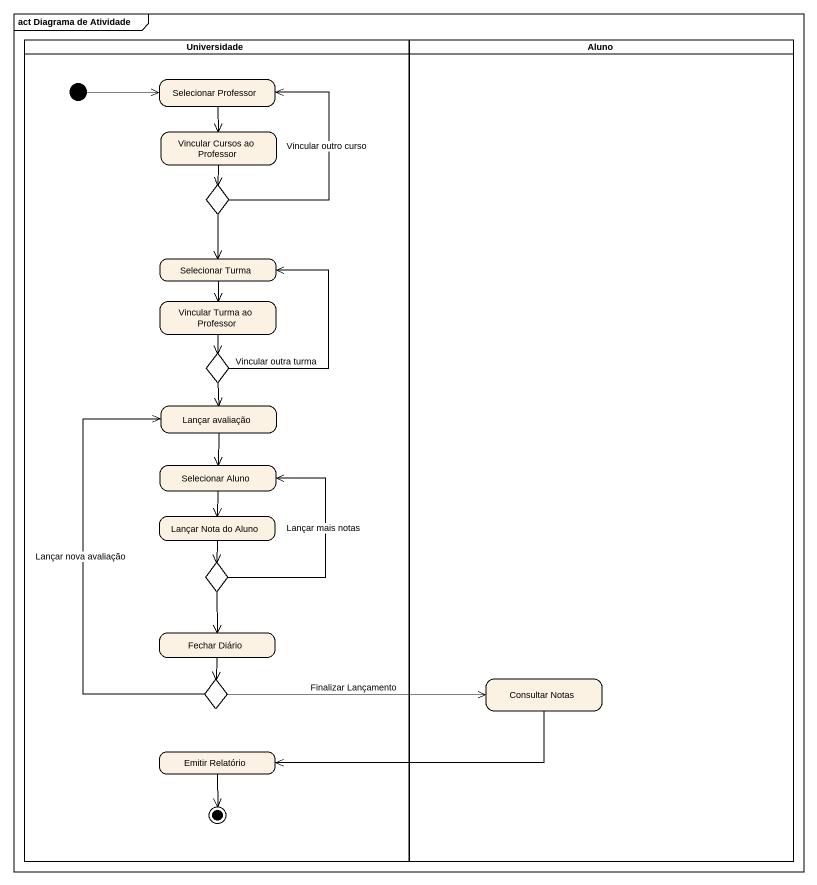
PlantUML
@startuml
mainframe act Diagrama de Atividade
hide empty description
state Universidade <<partition>> {
  state "Selecionar Professor" as Selecionar_Professor
  state "Vincular Cursos ao Professor" as Vincular_Cursos_ao_Professor
  state choice1 <<choice>>
  state "Selecionar Turma" as Selecionar_Turma
  state "Vincular Turma ao Professor" as Vincular_Turma_ao_Professor
  state choice2 <<choice>>
  state "Lançar avaliação" as Lançar_avaliação
  state "Selecionar Aluno" as Selecionar_Aluno
  state "Lançar Nota do Aluno" as Lançar_Nota_do_Aluno
  state choice3 <<choice>>
  state "Fechar Diário" as Fechar_Diário
  state choice4 <<choice>>
  state "Emitir Relatório" as Emitir_Relatório
  [*] -right-> Selecionar_Professor
  Emitir_Relatório --> [*]
}
state Aluno <<partition>> {
  state "Consultar Notas" as Consultar_Notas
}
Selecionar_Professor --> Vincular_Cursos_ao_Professor
Vincular_Cursos_ao_Professor --> choice1
choice1 -up-> Selecionar_Professor : Vincular outro curso
choice1 --> Selecionar_Turma
Selecionar_Turma --> Vincular_Turma_ao_Professor
Vincular_Turma_ao_Professor --> choice2
choice2 -up-> Selecionar_Turma : Vincular outra turma
choice2 --> Lançar_avaliação
Lançar_avaliação --> Selecionar_Aluno
Selecionar_Aluno --> Lançar_Nota_do_Aluno
Lançar_Nota_do_Aluno --> choice3
choice3 -up-> Selecionar_Aluno : Lançar mais notas
choice3 --> Fechar_Diário
Fechar_Diário --> choice4
choice4 -up-> Lançar_avaliação : Lançar nova avaliação
choice4 -right-> Consultar_Notas : Finalizar Lançamento
Consultar_Notas -left-> Emitir_Relatório
@enduml
